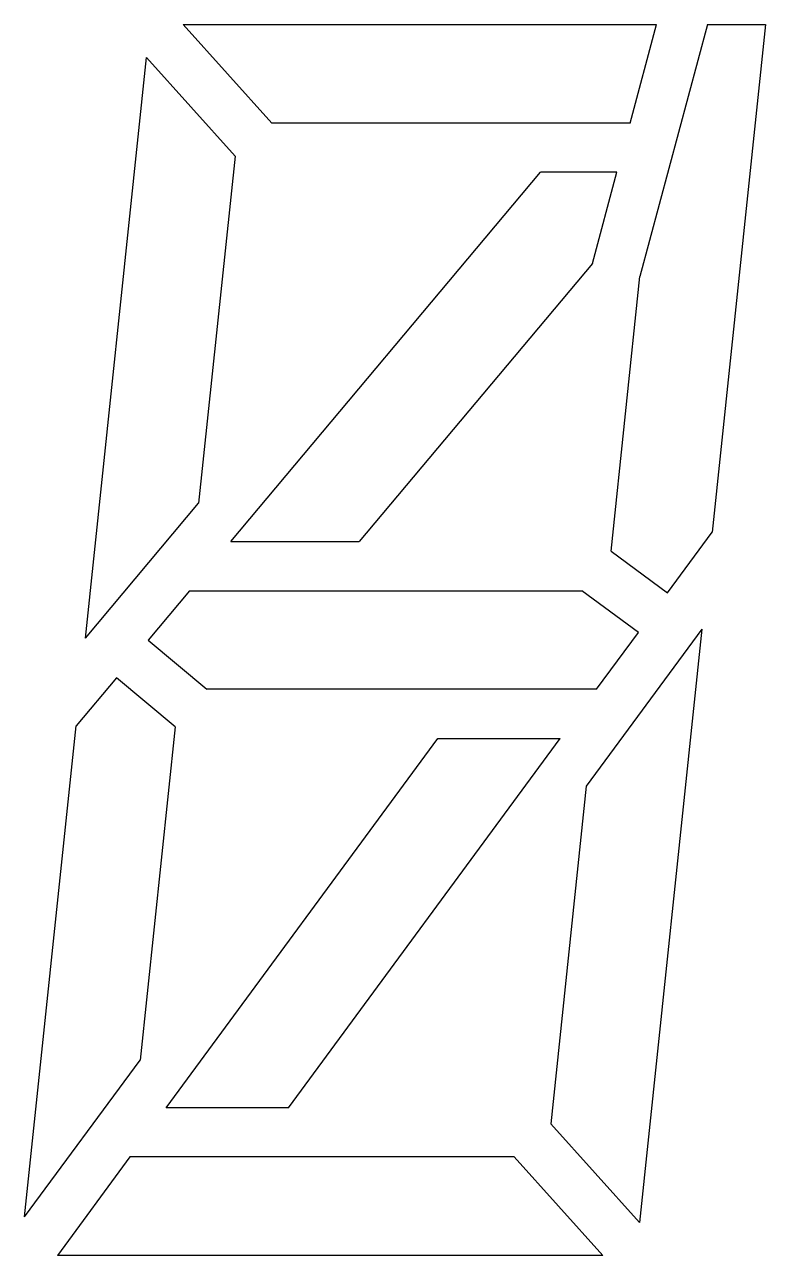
# Model space of a CAD drawing. Header units: millimetres. Extents: x -5.1 to 25, y -50 to 0.
import ezdxf

# ---------------------------------------------------------------- set-up
doc = ezdxf.new("R2010")
doc.units = ezdxf.units.MM
doc.layers.add('ShapeBinder', color=7, linetype='CONTINUOUS')

msp = doc.modelspace()

# ---------------------------------------------------------------- linework, layer by layer
at = {"layer": 'ShapeBinder'}
for p, q in [((4.94724, -4), (1.34563, 0)), ((1.34563, 0), (20.5729, 0)), ((19.5011, -4), (20.5729, 0)), ((22.6434, 0), (19.903, -10.2273)), ((22.6434, 0), (25, 0)), ((25, 0), (22.8321, -20.626)), ((-2.61968, -24.9246), (-0.140657, -1.33826)), ((-0.140657, -1.33826), (3.46096, -5.33827)), ((19.5011, -4), (4.94724, -4)), ((3.46096, -5.33827), (1.97863, -19.4416)), ((3.28195, -21), (15.8618, -6)), ((18.9652, -6), (15.8618, -6)), ((17.9712, -9.70963), (18.9652, -6)), ((17.9712, -9.70963), (8.50244, -21)), ((18.7299, -21.3893), (19.903, -10.2273)), ((-2.61968, -24.9246), (1.97863, -19.4416)), ((3.28195, -21), (8.50244, -21)), ((21.026, -23.0796), (22.8321, -20.626)), ((18.7299, -21.3893), (21.026, -23.0796)), ((1.60464, -23), (-0.074229, -25.0018)), ((1.60464, -23), (17.5442, -23)), ((19.8404, -24.6902), (17.5442, -23)), ((22.4185, -24.5617), (17.7265, -30.9357)), ((18.1402, -27), (19.8404, -24.6902)), ((22.4185, -24.5617), (19.8854, -48.6617)), ((-0.074229, -25.0018), (2.30833, -27)), ((-1.35941, -26.5343), (-2.99368, -28.483)), ((1.02315, -28.5324), (-1.35941, -26.5343)), ((18.1402, -27), (2.30833, -27)), ((-5.09107, -48.4383), (-2.99368, -28.483)), ((1.02315, -28.5324), (-0.399105, -42.0643)), ((0.659455, -44), (11.7011, -29)), ((5.62631, -44), (16.6679, -29)), ((11.7011, -29), (16.6679, -29)), ((17.7265, -30.9357), (16.2838, -44.6617)), ((-5.09107, -48.4383), (-0.399105, -42.0643)), ((5.62631, -44), (0.659455, -44)), ((19.8854, -48.6617), (16.2838, -44.6617)), ((-0.812762, -46), (-3.75719, -50)), ((14.7975, -46), (-0.812762, -46)), ((14.7975, -46), (18.3992, -50)), ((18.3992, -50), (-3.75719, -50))]:
    msp.add_line(p, q, dxfattribs=at)

doc.saveas('drawing.dxf')
